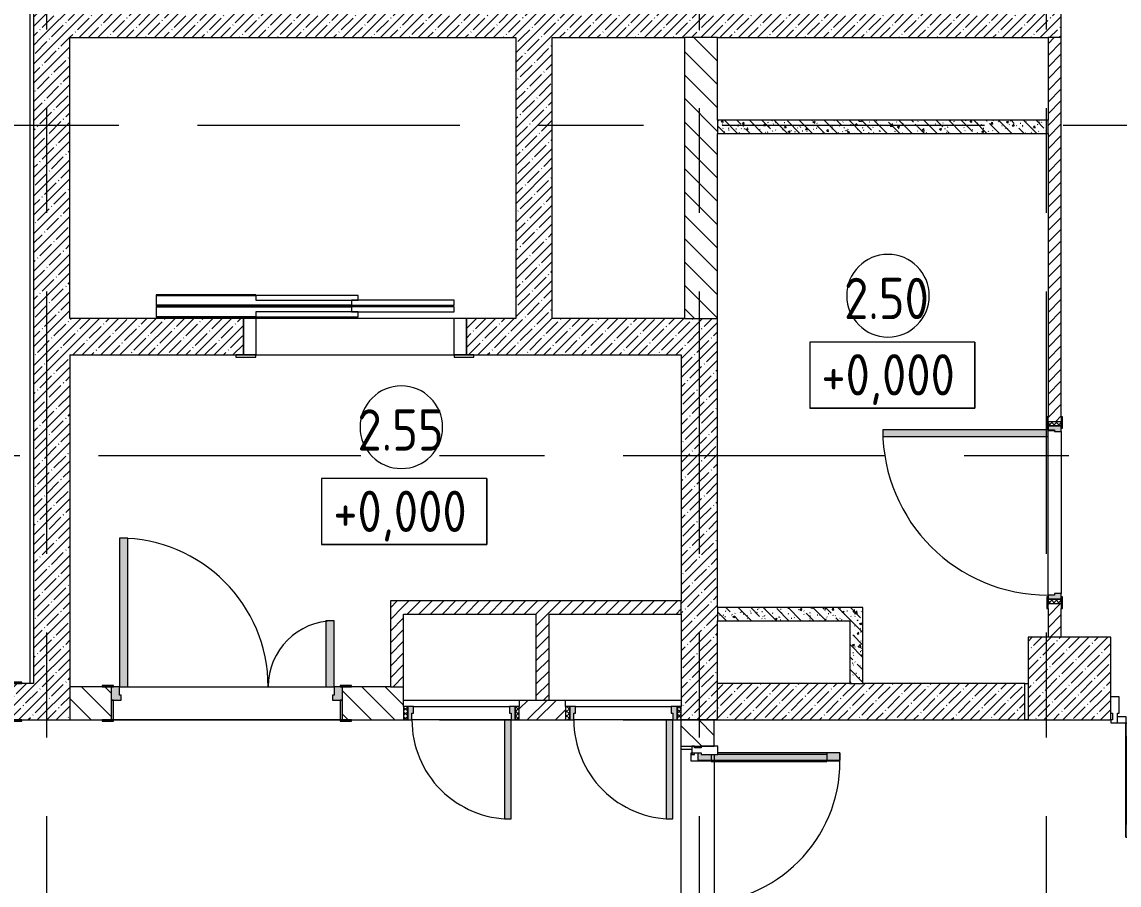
# Model space of a CAD drawing. Header units: millimetres. Extents: x 81037 to 284518, y -8553 to 29000.
# Drawn here: x 94510 to 101150, y 12400 to 17625 of the extents above; entities that cross this region are included whole.
import ezdxf

# ---------------------------------------------------------------- set-up
doc = ezdxf.new("R2010")
doc.units = ezdxf.units.MM
doc.linetypes.add('Осевая', pattern=[3175, 635, -476.25, 1587.5, -476.25])
for name, color, linetype, lineweight in [('A-AREA-IDEN', 7, 'Continuous', 9), ('A-GLAZ-CWMG', 7, 'Continuous', 9), ('A-WALL-1', 7, 'Continuous', 13), ('G-ANNO-DIMS', 7, 'Continuous', 9), ('I-WALL', 7, 'Continuous', 9), ('S-COLS', 7, 'Continuous', 9), ('Оси-2', 7, 'Осевая', 9)]:
    doc.layers.add(name, color=color, linetype=linetype, lineweight=lineweight)
for name, color, linetype, lineweight, true_color in [('A-DETL-GENF-1', 7, 'Continuous', 9, 0xe2e2e2), ('A-DETL-GENF-2', 7, 'Continuous', 9, 0xaaaaaa), ('A-DOOR-1', 7, 'Continuous', 9, 0xaaaaaa), ('A-DOOR-2', 7, 'Continuous', 9, 0xe2e2e2), ('A-DOOR-FRAM-1', 7, 'Continuous', 9, 0xe2e2e2), ('A-DOOR-FRAM-2', 7, 'Continuous', 9, 0xaaaaaa), ('A-FLOR-1', 7, 'Continuous', 9, 0xaaaaaa), ('I-WALL-1', 7, 'Continuous', 9, 0x787878)]:
    doc.layers.add(name, color=color, linetype=linetype, lineweight=lineweight, true_color=true_color)
doc.styles.add('GOST Common', font='GOST_Common.ttf', dxfattribs={"width": 0.9, "height": 250})
pattern_1 = [(45, (0, 0), (-57.024626, 57.024626), []), (45, (57.025, 0), (-57.024626, 57.024626), [100.806, -20.161, 3.353, -16.808])]
pattern_2 = [(135, (0, 0), (-70.71068, -70.71068), [])]
pattern_3 = [(45, (0, 0), (-35.35534, 35.35534), [])]
pattern_4 = [(135, (0, 0), (-75.43415, -75.43415), [106.68, -17.78, 3.556, -17.78]), (135, (0, 75.39), (-75.43415, -75.43415), []), (50, (0, 0), (127.52922, -11.15758), [13.335, -146.685]), (355, (0, 0), (-24.66966, 133.74002), [10.668, -117.348]), (100.451, (10.63, -0.93), (102.85973, 122.58178), [11.333, -124.663]), (46.184, (0, 35.56), (189.75516, -29.43036), [20.002, -220.027]), (96.636, (15.81, 33.1), (166.1822, 173.1996), [17, -186.995]), (351.184, (0, 35.56), (166.18393, 173.19757), [16.002, -176.022]), (21, (17.78, 26.67), (106.13027, -71.58603), [13.335, -146.685]), (326, (17.78, 26.67), (43.26188, 128.93175), [10.668, -117.348]), (71.451, (26.62, 20.7), (149.39198, 57.34505), [11.333, -124.663]), (37.5, (0, 0), (2.162228, 59.188357), [3.353, -112.573, 3.353, -115.773, -117.792]), (37.5, (0, 0), (2.162228, 59.188357), [-235.052, 3.353, -114.44]), (7.5, (0, 0), (46.773857, 70.126152), [3.353, -64.567, 3.353, -109.906, -44.894]), (7.5, (0, 0), (46.773857, 70.126152), [-181.178, 3.353, -41.542]), (327.5, (-39.65, 0), (94.913671, -4.010093), [3.353, -41.097, 3.353, -135.331, -184.023]), (327.5, (-39.65, 0), (94.913671, -4.010093), [-183.134, 3.353, -180.67]), (317.5, (-57.43, 0), (103.69057, 17.79882), [3.353, -54.432, 3.353, -88.748, -130.683]), (317.5, (-57.43, 0), (103.69057, 17.79882), [-149.885, 3.353, -127.33])]

# ---------------------------------------------------------------- blocks, each defined once
blk = doc.blocks.new('110_Дверь_СКБ_1Ст_Внутренняя1 - Д-3б_п_ 1100x2100h_много всего 2-32816779-План монтажа стен и перегородок 2 этажа в осях 23_33')
at = {"layer": 'A-DOOR-1'}
h = blk.add_hatch(dxfattribs=at)
h.set_pattern_fill('FP_8', color=256, style=0, pattern_type=2)
h.set_pattern_definition([(135, (1751.41, 104.685), (-14.14214, -14.14214), []), (225, (1751.41, 104.685), (14.14214, -14.14214), [])])
h.paths.add_polyline_path([(537.5, -40), (562.5, -40), (562.5, 40), (537.5, 40)])
at = {"layer": 'A-DOOR-2'}
h = blk.add_hatch(color=256, dxfattribs=at)
h.paths.add_polyline_path([(-512.5, 40), (-512.5, -40), (-477.5, -40), (-477.5, 0), (-487.5, 0), (-487.5, 40)])
h.paths.add_polyline_path([(502.5, 0), (502.5, -40), (537.5, -40), (537.5, 40), (512.5, 40), (512.5, 0)])
at = {"layer": 'A-DOOR-FRAM-1'}
for points in [[(472.5, 40), (512.5, 40), (512.5, 1040), (472.5, 1040), (472.5, 579)], [(-567.5, 40), (-497.5, 40), (-497.5, 48), (-567.5, 48)], [(522.5, 40), (592.5, 40), (592.5, 48), (522.5, 48)], [(-567.5, -48), (-497.5, -48), (-497.5, -40), (-567.5, -40)], [(522.5, -48), (592.5, -48), (592.5, -40), (522.5, -40)]]:
    blk.add_hatch(color=256, dxfattribs=at).paths.add_polyline_path(points)
at = {"layer": 'A-DOOR-FRAM-2'}
h = blk.add_hatch(dxfattribs=at)
h.set_pattern_fill('FP_9', color=256, style=0, pattern_type=2)
h.set_pattern_definition([(45, (-371.384, 104.685), (-14.1421, 14.1421), []), (135, (-371.384, 104.685), (-14.1421, -14.1421), [])])
h.paths.add_polyline_path([(-537.5, -40), (-512.5, -40), (-512.5, 40), (-537.5, 40)])
at = {"layer": 'A-DOOR-1'}
for p, q in [((512.5, 1040), (472.5, 1040)), ((472.5, 1040), (472.5, 40)), ((512.5, 40), (512.5, 1040)), ((472.5, 40), (512.5, 40))]:
    blk.add_line(p, q, dxfattribs=at)
blk.add_arc((512.5, 40), 1000, 90, 180, dxfattribs=at)
at = {"layer": 'A-DOOR-FRAM-2'}
for p, q in [((-497.5, 48), (-567.5, 48)), ((-567.5, 48), (-567.5, 40)), ((-567.5, 40), (-497.5, 40)), ((-512.5, 40), (-537.5, 40)), ((-537.5, 40), (-537.5, -40)), ((-487.5, 40), (-512.5, 40)), ((-512.5, 40), (-512.5, -40)), ((-512.5, -40), (-512.5, 40)), ((-497.5, 40), (-512.5, 40)), ((-512.5, 40), (-512.5, 39)), ((-512.5, 39), (-497.5, 39)), ((-497.5, 40), (-497.5, 48)), ((-497.5, 39), (-497.5, 40)), ((-487.5, 0), (-487.5, 40)), ((-477.5, 0), (-487.5, 0)), ((-477.5, -40), (-477.5, 0)), ((512.5, 0), (502.5, 0)), ((502.5, 0), (502.5, -40)), ((512.5, 40), (512.5, 0)), ((537.5, 40), (512.5, 40)), ((592.5, 48), (522.5, 48)), ((522.5, 48), (522.5, 40)), ((537.5, 40), (522.5, 40)), ((522.5, 40), (522.5, 39)), ((522.5, 40), (592.5, 40)), ((522.5, 39), (537.5, 39)), ((537.5, -40), (537.5, 40)), ((562.5, 40), (537.5, 40)), ((537.5, 40), (537.5, -40)), ((537.5, 39), (537.5, 40)), ((562.5, -40), (562.5, 40)), ((592.5, 40), (592.5, 48)), ((-497.5, -40), (-567.5, -40)), ((-567.5, -40), (-567.5, -48)), ((-567.5, -48), (-497.5, -48)), ((-537.5, -40), (-512.5, -40)), ((-497.5, -39), (-512.5, -39)), ((-512.5, -39), (-512.5, -40)), ((-512.5, -40), (-477.5, -40)), ((-512.5, -40), (-497.5, -40)), ((-497.5, -40), (-497.5, -39)), ((-497.5, -48), (-497.5, -40)), ((502.5, -40), (537.5, -40)), ((537.5, -39), (522.5, -39)), ((522.5, -39), (522.5, -40)), ((522.5, -40), (537.5, -40)), ((592.5, -40), (522.5, -40)), ((522.5, -40), (522.5, -48)), ((522.5, -48), (592.5, -48)), ((537.5, -40), (537.5, -39)), ((537.5, -40), (562.5, -40)), ((592.5, -48), (592.5, -40))]:
    blk.add_line(p, q, dxfattribs=at)
blk = doc.blocks.new('110_Дверь_СКБ_2Ст - Д-1_л_Лестничная клетка EIS60 2-32142534-План монтажа стен и перегородок 2 этажа в осях 23_33')
at = {"layer": 'A-DOOR-2'}
for points in [[(662.5, 1010), (612.5, 1010), (612.5, 110), (662.5, 110), (662.5, 1005.8)], [(-587.5, 510), (-637.5, 510), (-637.5, 110), (-587.5, 110)], [(712.5, 30), (697.5, 30), (697.5, -110), (712.5, -110)]]:
    blk.add_hatch(color=256, dxfattribs=at).paths.add_polyline_path(points)
h = blk.add_hatch(color=256, dxfattribs=at)
h.paths.add_polyline_path([(712.5, 110), (662.5, 110), (662.5, 60), (652.5, 60), (652.5, 30), (712.5, 30)])
h.paths.add_polyline_path([(-627.5, 30), (-627.5, 60), (-637.5, 60), (-637.5, 110), (-687.5, 110), (-687.5, 30)])
at = {"layer": 'A-DOOR-FRAM-1'}
for points in [[(-672.5, 110), (-672.5, 118), (-742.5, 118), (-742.5, 110)], [(767.5, 110), (767.5, 118), (697.5, 118), (697.5, 110)], [(-672.5, 30), (-687.5, 30), (-687.5, -110), (-672.5, -110)], [(-672.5, -110), (-742.5, -110), (-742.5, -118), (-672.5, -118)], [(767.5, -118), (767.5, -110), (697.5, -110), (697.5, -118)]]:
    blk.add_hatch(color=256, dxfattribs=at).paths.add_polyline_path(points)
at = {"layer": 'A-DOOR-1'}
for p, q in [((662.5, 1010), (612.5, 1010)), ((612.5, 1010), (612.5, 110)), ((662.5, 110), (662.5, 1010)), ((-637.5, 510), (-637.5, 110)), ((-587.5, 510), (-637.5, 510)), ((-587.5, 110), (-587.5, 510)), ((-637.5, 110), (-587.5, 110)), ((612.5, 110), (662.5, 110))]:
    blk.add_line(p, q, dxfattribs=at)
for centre, radius, start, end in [((662.5, 110), 900, 90, 180), ((-637.5, 110), 400, 360, 90)]:
    blk.add_arc(centre, radius, start, end, dxfattribs=at)
at = {"layer": 'A-DOOR-FRAM-2'}
for p, q in [((-672.5, 118), (-742.5, 118)), ((-742.5, 118), (-742.5, 110)), ((-742.5, 110), (-672.5, 110)), ((-637.5, 110), (-687.5, 110)), ((-687.5, 110), (-687.5, 30)), ((-672.5, 110), (-672.5, 118)), ((-637.5, 60), (-637.5, 110)), ((662.5, 110), (662.5, 60)), ((712.5, 110), (662.5, 110)), ((767.5, 118), (697.5, 118)), ((697.5, 118), (697.5, 110)), ((697.5, 110), (767.5, 110)), ((712.5, 30), (712.5, 110)), ((767.5, 110), (767.5, 118)), ((-687.5, 30), (-627.5, 30)), ((-672.5, 30), (-687.5, 30)), ((-687.5, 30), (-687.5, -110)), ((-672.5, -110), (-672.5, 30)), ((-627.5, 60), (-637.5, 60)), ((-627.5, 30), (-627.5, 60)), ((662.5, 60), (652.5, 60)), ((652.5, 60), (652.5, 30)), ((652.5, 30), (712.5, 30)), ((712.5, 30), (697.5, 30)), ((697.5, 30), (697.5, -110)), ((712.5, -110), (712.5, 30)), ((-672.5, -110), (-742.5, -110)), ((-742.5, -110), (-742.5, -118)), ((-742.5, -118), (-672.5, -118)), ((-687.5, -110), (-672.5, -110)), ((-672.5, -118), (-672.5, -110)), ((697.5, -110), (712.5, -110)), ((767.5, -110), (697.5, -110)), ((697.5, -110), (697.5, -118)), ((697.5, -118), (767.5, -118)), ((767.5, -118), (767.5, -110))]:
    blk.add_line(p, q, dxfattribs=at)
blk = doc.blocks.new('110_Дверь_СКБ_2Ст - Д-3а 1450x2100h_Лестничная клетка из коридора-32352288-План монтажа стен и перегородок 2 этажа в осях 23_33')
at = {"layer": 'A-DOOR-2'}
for points in [[(-587.5, 100), (-587.5, 1000), (-637.5, 1000), (-637.5, 100)], [(662.5, 100), (662.5, 500), (612.5, 500), (612.5, 100)], [(712.5, -100), (712.5, 20), (697.5, 20), (697.5, -100)]]:
    blk.add_hatch(color=256, dxfattribs=at).paths.add_polyline_path(points)
h = blk.add_hatch(color=256, dxfattribs=at)
h.paths.add_polyline_path([(712.5, 20), (712.5, 100), (662.5, 100), (662.5, 50), (652.5, 50), (652.5, 20)])
h.paths.add_polyline_path([(-627.5, 20), (-627.5, 50), (-637.5, 50), (-637.5, 100), (-687.5, 100), (-687.5, 20)])
at = {"layer": 'A-DOOR-FRAM-1'}
for points in [[(-672.5, 100), (-672.5, 108), (-742.5, 108), (-742.5, 100)], [(767.5, 100), (767.5, 108), (697.5, 108), (697.5, 100)], [(-672.5, -100), (-672.5, 20), (-687.5, 20), (-687.5, -100)], [(-672.5, -108), (-672.5, -100), (-742.5, -100), (-742.5, -108)], [(767.5, -108), (767.5, -100), (697.5, -100), (697.5, -108)]]:
    blk.add_hatch(color=256, dxfattribs=at).paths.add_polyline_path(points)
at = {"layer": 'A-DOOR-1'}
for p, q in [((-637.5, 1000), (-637.5, 100)), ((-587.5, 1000), (-637.5, 1000)), ((-587.5, 100), (-587.5, 1000)), ((662.5, 500), (612.5, 500)), ((612.5, 500), (612.5, 100)), ((662.5, 100), (662.5, 500)), ((-637.5, 100), (-587.5, 100)), ((612.5, 100), (662.5, 100))]:
    blk.add_line(p, q, dxfattribs=at)
for centre, radius, start, end in [((-637.5, 100), 900, 0, 90), ((662.5, 100), 400, 90, 180)]:
    blk.add_arc(centre, radius, start, end, dxfattribs=at)
at = {"layer": 'A-DOOR-FRAM-2'}
for p, q in [((-672.5, 108), (-742.5, 108)), ((-742.5, 108), (-742.5, 100)), ((-742.5, 100), (-672.5, 100)), ((-637.5, 100), (-687.5, 100)), ((-687.5, 100), (-687.5, 20)), ((-672.5, 100), (-672.5, 108)), ((-637.5, 50), (-637.5, 100)), ((662.5, 100), (662.5, 50)), ((712.5, 100), (662.5, 100)), ((767.5, 108), (697.5, 108)), ((697.5, 108), (697.5, 100)), ((697.5, 100), (767.5, 100)), ((712.5, 20), (712.5, 100)), ((767.5, 100), (767.5, 108)), ((-687.5, 20), (-627.5, 20)), ((-672.5, 20), (-687.5, 20)), ((-687.5, 20), (-687.5, -100)), ((-672.5, -100), (-672.5, 20)), ((-627.5, 50), (-637.5, 50)), ((-627.5, 20), (-627.5, 50)), ((662.5, 50), (652.5, 50)), ((652.5, 50), (652.5, 20)), ((652.5, 20), (712.5, 20)), ((712.5, 20), (697.5, 20)), ((697.5, 20), (697.5, -100)), ((712.5, -100), (712.5, 20)), ((-672.5, -100), (-742.5, -100)), ((-742.5, -100), (-742.5, -108)), ((-742.5, -108), (-672.5, -108)), ((-687.5, -100), (-672.5, -100)), ((-672.5, -108), (-672.5, -100)), ((697.5, -100), (712.5, -100)), ((767.5, -100), (697.5, -100)), ((697.5, -100), (697.5, -108)), ((697.5, -108), (767.5, -108)), ((767.5, -108), (767.5, -100))]:
    blk.add_line(p, q, dxfattribs=at)
blk = doc.blocks.new('110_Дверь_СКБ_1Ст - д-18 700x2100h_Технический шкаф ЭОМ и СС-23698042-План монтажа стен и перегородок 2 этажа в осях 23_33')
at = {"layer": 'A-DOOR-1'}
h = blk.add_hatch(dxfattribs=at)
h.set_pattern_fill('FP_28', color=256, style=0, pattern_type=2)
h.set_pattern_definition([(135, (1951.41, 124.685), (-14.14214, -14.14214), []), (225, (1951.41, 124.685), (14.14214, -14.14214), [])])
h.paths.add_polyline_path([(362.5, 60), (337.5, 60), (337.5, -20), (362.5, -20), (362.5, 22.9)])
at = {"layer": 'A-DOOR-2'}
h = blk.add_hatch(color=256, dxfattribs=at)
h.paths.add_polyline_path([(337.5, 60), (312.5, 60), (312.5, 20), (302.5, 20), (302.5, -20), (337.5, -20), (337.5, 22.9)])
h.paths.add_polyline_path([(-312.5, 60), (-312.5, -20), (-277.5, -20), (-277.5, 20), (-287.5, 20), (-287.5, 60)])
at = {"layer": 'A-DOOR-FRAM-1'}
blk.add_hatch(color=256, dxfattribs=at).paths.add_polyline_path([(-247.5, 660), (-287.5, 660), (-287.5, 60), (-247.5, 60), (-247.5, 544.5)])
at = {"layer": 'A-DOOR-FRAM-2'}
h = blk.add_hatch(dxfattribs=at)
h.set_pattern_fill('FP_29', color=256, style=0, pattern_type=2)
h.set_pattern_definition([(45, (-171.384, 124.685), (-14.1421, 14.1421), []), (135, (-171.384, 124.685), (-14.1421, -14.1421), [])])
h.paths.add_polyline_path([(-312.5, 60), (-337.5, 60), (-337.5, -20), (-312.5, -20), (-312.5, 22.9)])
at = {"layer": 'A-DOOR-1'}
for p, q in [((-287.5, 660), (-287.5, 60)), ((-247.5, 660), (-287.5, 660)), ((-247.5, 60), (-247.5, 660)), ((-287.5, 60), (-247.5, 60))]:
    blk.add_line(p, q, dxfattribs=at)
blk.add_arc((-287.5, 60), 600, 360, 90, dxfattribs=at)
at = {"layer": 'A-DOOR-FRAM-2'}
for p, q in [((-312.5, 60), (-337.5, 60)), ((-337.5, 60), (-337.5, -20)), ((-287.5, 60), (-312.5, 60)), ((-312.5, 60), (-312.5, -20)), ((-312.5, -20), (-312.5, 60)), ((-287.5, 20), (-287.5, 60)), ((-277.5, 20), (-287.5, 20)), ((-277.5, -20), (-277.5, 20)), ((-247.5, 60), (312.5, 60)), ((312.5, 20), (302.5, 20)), ((302.5, 20), (302.5, -20)), ((312.5, 60), (312.5, 20)), ((337.5, 60), (312.5, 60)), ((337.5, -20), (337.5, 60)), ((362.5, 60), (337.5, 60)), ((337.5, 60), (337.5, -20)), ((362.5, -20), (362.5, 60)), ((-337.5, -20), (-312.5, -20)), ((-312.5, -20), (-277.5, -20)), ((302.5, -20), (-277.5, -20)), ((302.5, -20), (337.5, -20)), ((337.5, -20), (362.5, -20))]:
    blk.add_line(p, q, dxfattribs=at)
blk = doc.blocks.new('BSC_Колонна _Прямоугольная - 500х500-17857564-План монтажа стен и перегородок 2 этажа в осях 23_33')
at = {"layer": 'S-COLS'}
h = blk.add_hatch(dxfattribs=at)
h.set_pattern_fill('FP_35', color=256, style=0, pattern_type=2)
h.set_pattern_definition([(45, (-100850, -13650), (-57.024626, 57.024626), []), (45, (-100792.975, -13650), (-57.024626, 57.024626), [100.806, -20.161, 3.353, -16.808])])
h.paths.add_polyline_path([(-250, -250), (250, -250), (250, 250), (-250, 250), (-250, -212.9)])
for p, q in [((250, 250), (-250, 250)), ((-250, 250), (-250, -250)), ((250, -250), (250, 250)), ((-250, -250), (250, -250))]:
    blk.add_line(p, q, dxfattribs=at)
blk = doc.blocks.new('DOR_Дверь лифта - 1350х2050h-19118285-План монтажа стен и перегородок 2 этажа в осях 23_33')
at = {"layer": 'A-DOOR-1'}
for p, q in [((-600, 125), (-720, 125)), ((-720, 125), (-720, 110)), ((-720, 110), (-600, 110)), ((-675, 110), (-675, -110)), ((-600, 110), (-675, 110)), ((-600, 110), (-600, 125)), ((600, 110), (-600, 110)), ((-600, 110), (-600, -110)), ((720, 125), (600, 125)), ((600, 125), (600, 110)), ((600, -110), (600, 110)), ((675, 110), (600, 110)), ((600, 110), (720, 110)), ((675, -110), (675, 110)), ((720, 110), (720, 125)), ((-675, -110), (-600, -110)), ((-600, -110), (600, -110)), ((-20, -120), (-20, -150)), ((600, -120), (-20, -120)), ((600, -110), (675, -110)), ((600, -150), (600, -120)), ((-600, -150), (-600, -180)), ((20, -150), (-600, -150)), ((-600, -180), (20, -180)), ((-600, -190), (-600, -220)), ((20, -190), (-600, -190)), ((-20, -150), (600, -150)), ((20, -180), (20, -150)), ((20, -220), (20, -190)), ((-600, -220), (20, -220)), ((-20, -220), (-20, -250)), ((600, -220), (-20, -220)), ((-20, -250), (600, -250)), ((600, -250), (600, -220))]:
    blk.add_line(p, q, dxfattribs=at)
at = {"layer": 'A-DOOR-FRAM-2'}
for p, q in [((600, -117), (600, -120)), ((1203, -117), (600, -117)), ((600, -120), (1200, -120)), ((1200, -120), (1200, -180)), ((1203, -183), (1203, -117)), ((1200, -180), (20, -180)), ((20, -180), (20, -183)), ((20, -183), (1203, -183)), ((1203, -187), (20, -187)), ((20, -187), (20, -190)), ((20, -190), (1200, -190)), ((1200, -190), (1200, -250)), ((1203, -253), (1203, -187)), ((600, -250), (600, -253)), ((1200, -250), (600, -250)), ((600, -253), (1203, -253))]:
    blk.add_line(p, q, dxfattribs=at)
blk = doc.blocks.new('Дверь_Витражная_остекление_ - ВВ-7 остекление-32349468-План монтажа стен и перегородок 2 этажа в осях 23_33')
at = {"layer": 'A-DETL-GENF-1'}
for points in [[(-860, -20), (-860, -880), (-815, -880), (-815, -20)], [(865, -880), (910, -880), (910, -140), (900, -140), (900, -40), (910, -40), (910, -20), (865, -20), (865, -297.3)]]:
    blk.add_hatch(color=256, dxfattribs=at).paths.add_polyline_path(points)
at = {"layer": 'A-DETL-GENF-2'}
for p, q in [((-815, -20), (-860, -20)), ((-860, -880), (-860, -20)), ((-815, -20), (-860, -20)), ((-860, -20), (-860, -880)), ((-815, -880), (-815, -20)), ((-815, -880), (-815, -20)), ((865, -880), (865, -20)), ((865, -20), (865, -880)), ((-860, -100), (-815, -100)), ((-850, -800), (-850, -100)), ((-806, -800), (-806, -100)), ((856, -800), (856, -100)), ((900, -100), (865, -100)), ((900, -800), (900, -140)), ((910, -880), (910, -140)), ((910, -880), (910, -140)), ((-860, -800), (-815, -800)), ((910, -800), (865, -800)), ((-860, -880), (-815, -880)), ((-860, -880), (-815, -880)), ((910, -880), (865, -880)), ((865, -880), (910, -880))]:
    blk.add_line(p, q, dxfattribs=at)
at = {"layer": 'A-DOOR-1'}
for p, q in [((-910, 20), (-860, 20)), ((-910, -20), (-910, 20)), ((-860, 20), (-860, -20)), ((860, 20), (910, 20)), ((860, -20), (860, 20)), ((910, 20), (910, -20)), ((-860, -20), (-910, -20)), ((-860, -880), (-860, -20)), ((860, -880), (860, -20)), ((910, -20), (860, -20))]:
    blk.add_line(p, q, dxfattribs=at)
for centre, start, end in [((-860, -20), 270, 0), ((860, -20), 180, 270)]:
    blk.add_arc(centre, 860, start, end, dxfattribs=at)
blk = doc.blocks.new('Прямоугольный импост - Импост структурный с накладкой - 160мм Темный-32348142-План монтажа стен и перегородок 2 этажа в осях 23_33')
at = {"layer": 'A-GLAZ-CWMG'}
for p, q in [((0, 17), (-50, 17)), ((-50, 17), (-50, 0)), ((-50, 0), (-40, 0)), ((-40, 0), (-40, -40)), ((-10, -40), (-10, 0)), ((-10, 0), (0, 0)), ((0, 0), (0, 17)), ((-40, -40), (-50, -40)), ((-50, -40), (-50, -140)), ((0, -40), (-10, -40)), ((0, -140), (0, -40)), ((-50, -140), (0, -140))]:
    blk.add_line(p, q, dxfattribs=at)
blk = doc.blocks.new('Дверь_Витражная_остекление_ - ВВ-22-32429667-План монтажа стен и перегородок 2 этажа в осях 23_33')
at = {"layer": 'A-DETL-GENF-1'}
for points in [[(-642.5, -710), (-642.5, -20), (-687.5, -20), (-687.5, -710)], [(737.5, -705), (737.5, -20), (692.5, -20), (692.5, -705)]]:
    blk.add_hatch(color=256, dxfattribs=at).paths.add_polyline_path(points)
at = {"layer": 'A-DETL-GENF-2'}
for p, q in [((-642.5, -20), (-687.5, -20)), ((-687.5, -710), (-687.5, -20)), ((-642.5, -20), (-687.5, -20)), ((-687.5, -20), (-687.5, -710)), ((-642.5, -710), (-642.5, -20)), ((-642.5, -710), (-642.5, -20)), ((692.5, -705), (692.5, -20)), ((692.5, -20), (692.5, -705)), ((737.5, -705), (737.5, -20)), ((737.5, -705), (737.5, -20)), ((-687.5, -100), (-642.5, -100)), ((-677.5, -630), (-677.5, -100)), ((-633.5, -630), (-633.5, -100)), ((683.5, -625), (683.5, -100)), ((737.5, -100), (692.5, -100)), ((727.5, -625), (727.5, -100)), ((-687.5, -630), (-642.5, -630)), ((737.5, -625), (692.5, -625)), ((-687.5, -710), (-642.5, -710)), ((-687.5, -710), (-642.5, -710)), ((737.5, -705), (692.5, -705)), ((692.5, -705), (737.5, -705))]:
    blk.add_line(p, q, dxfattribs=at)
at = {"layer": 'A-DOOR-1'}
for p, q in [((-737.5, 20), (-687.5, 20)), ((-737.5, -20), (-737.5, 20)), ((-687.5, 20), (-687.5, -20)), ((687.5, 20), (737.5, 20)), ((687.5, -20), (687.5, 20)), ((737.5, 20), (737.5, -20)), ((-687.5, -20), (-737.5, -20)), ((-687.5, -710), (-687.5, -20)), ((687.5, -705), (687.5, -20)), ((737.5, -20), (687.5, -20))]:
    blk.add_line(p, q, dxfattribs=at)
for centre, radius, start, end in [((-687.5, -20), 690, 270, 0), ((687.5, -20), 685, 180, 270)]:
    blk.add_arc(centre, radius, start, end, dxfattribs=at)
blk = doc.blocks.new('Прямоугольный импост - Импост структурный с накладкой - 160мм Темный-30755595-План монтажа стен и перегородок 2 этажа в осях 23_33')
at = {"layer": 'A-GLAZ-CWMG'}
for p, q in [((0, 17), (-40, 17)), ((-10, -40), (-10, 0)), ((-10, 0), (0, 0)), ((0, 0), (0, 17)), ((-40, -40), (-50, -40)), ((-50, -40), (-50, -140)), ((-40, -20), (-40, -40)), ((0, -40), (-10, -40)), ((-50, -140), (0, -140))]:
    blk.add_line(p, q, dxfattribs=at)
blk = doc.blocks.new('Марка_Помещения - Номер-25198446-План монтажа стен и перегородок 2 этажа в осях 23_33')
at = {"layer": 'A-AREA-IDEN'}
for start, end in [(360, 180), (180, 360)]:
    blk.add_arc((0, 0), 2.5, start, end, dxfattribs=at)
blk = doc.blocks.new('Высотные отметки - 10х4_h_-17668695-План монтажа стен и перегородок 2 этажа в осях 23_33')
at = {"layer": 'G-ANNO-DIMS'}
for p, q in [((-5, 4), (-5, 0)), ((5, 4), (-5, 4)), ((5, 4), (-5, 4)), ((-5, 4), (-5, 0)), ((5, 4), (5, 0)), ((5, 0), (5, 4)), ((5, 0), (-5, 0)), ((-5, 0), (5, 0))]:
    blk.add_line(p, q, dxfattribs=at)

msp = doc.modelspace()

# ---------------------------------------------------------------- hatches: boundary and pattern name
at = {"layer": 'I-WALL'}
h = msp.add_hatch(dxfattribs=at)
h.set_pattern_fill('FP_2', color=256, style=0, pattern_type=2)
h.set_pattern_definition(pattern_1)
h.paths.add_polyline_path([(100800, 17530), (100800, 17750), (94580, 17750), (94580, 17530), (100720, 17530)])
h = msp.add_hatch(dxfattribs=at)
h.set_pattern_fill('FP_2', color=256, style=0, pattern_type=2)
h.set_pattern_definition(pattern_1)
h.paths.add_polyline_path([(94800, 13620), (94800, 17530), (94580, 17530), (94580, 13620)])
h = msp.add_hatch(dxfattribs=at)
h.set_pattern_fill('FP_2', color=256, style=0, pattern_type=2)
h.set_pattern_definition(pattern_1)
h.paths.add_polyline_path([(97720, 15830), (97720, 17530), (97500, 17530), (97500, 15830), (97575.7, 15830)])
h = msp.add_hatch(dxfattribs=at)
h.set_pattern_fill('FP_4', color=256, style=0, pattern_type=2)
h.set_pattern_definition(pattern_2)
h.paths.add_polyline_path([(98720, 15830), (98720, 17530), (98520, 17530), (98520, 15830)])
h = msp.add_hatch(dxfattribs=at)
h.set_pattern_fill('FP_5', color=256, style=0, pattern_type=2)
h.set_pattern_definition(pattern_3)
h.paths.add_polyline_path([(100747.1, 13900), (100800, 13900), (100800, 14105), (100720, 14105), (100720, 13900)])
h.paths.add_polyline_path([(100800, 15205), (100800, 17530), (100720, 17530), (100720, 15205)])
h = msp.add_hatch(dxfattribs=at)
h.set_pattern_fill('FP_2', color=256, style=0, pattern_type=2)
h.set_pattern_definition(pattern_1)
h.paths.add_polyline_path([(98500, 15610), (98720, 15610), (98720, 15830), (97200, 15830), (97200, 15610), (97575.7, 15610)])
h.paths.add_polyline_path([(94800, 15610), (95850, 15610), (95850, 15830), (94800, 15830)])
h = msp.add_hatch(dxfattribs=at)
h.set_pattern_fill('FP_2', color=256, style=0, pattern_type=2)
h.set_pattern_definition(pattern_1)
h.paths.add_polyline_path([(98552.7, 13400), (98720, 13400), (98720, 15610), (98500, 15610), (98500, 13400)])
h = msp.add_hatch(dxfattribs=at)
h.set_pattern_fill('FP_5', color=256, style=0, pattern_type=2)
h.set_pattern_definition(pattern_3)
h.paths.add_polyline_path([(96740, 13600), (96820, 13600), (96820, 14120), (96740, 14120), (96740, 13958.8)])
h = msp.add_hatch(dxfattribs=at)
h.set_pattern_fill('FP_5', color=256, style=0, pattern_type=2)
h.set_pattern_definition(pattern_3)
h.paths.add_polyline_path([(98500, 14040), (98500, 14120), (96820, 14120), (96820, 14040), (98227, 14040)])
h = msp.add_hatch(dxfattribs=at)
h.set_pattern_fill('FP_5', color=256, style=0, pattern_type=2)
h.set_pattern_definition(pattern_3)
h.paths.add_polyline_path([(97700, 13520), (97700, 14040), (97620, 14040), (97620, 13520)])
h = msp.add_hatch(dxfattribs=at)
h.set_pattern_fill('FP_2', color=256, style=0, pattern_type=2)
h.set_pattern_definition(pattern_1)
h.paths.add_polyline_path([(94688.3, 13400), (94800, 13400), (94800, 13620), (94455, 13620), (94455, 13400), (94510, 13400)])
h.paths.add_polyline_path([(93055, 13400), (93055, 13620), (93030, 13620), (93030, 13400)])
h = msp.add_hatch(dxfattribs=at)
h.set_pattern_fill('FP_2', color=256, style=0, pattern_type=2)
h.set_pattern_definition(pattern_1)
h.paths.add_polyline_path([(100181, 13400), (100580, 13400), (100580, 13620), (98720, 13620), (98720, 13400), (98878.3, 13400)])
h = msp.add_hatch(dxfattribs=at)
h.set_pattern_fill('FP_4', color=256, style=0, pattern_type=2)
h.set_pattern_definition(pattern_2)
h.paths.add_polyline_path([(96450, 13400), (96820, 13400), (96820, 13600), (96450, 13600), (96450, 13437.1)])
h.paths.add_polyline_path([(94800, 13400), (95050, 13400), (95050, 13600), (94800, 13600)])
h = msp.add_hatch(dxfattribs=at)
h.set_pattern_fill('FP_37', color=256, style=0, pattern_type=2)
h.set_pattern_definition([(45, (0, 0), (-85.53659, 85.53659), []), (45, (57.02, 0), (-85.53659, 85.53659), [])])
h.paths.add_polyline_path([(97800, 13400), (97800, 13520), (97520, 13520), (97520, 13400), (97575.7, 13400)])
h = msp.add_hatch(dxfattribs=at)
h.set_pattern_fill('FP_4', color=256, style=0, pattern_type=2)
h.set_pattern_definition(pattern_2)
h.paths.add_polyline_path([(98700, 11320), (98700, 11340), (98500, 11340), (98500, 11320)])
h.paths.add_polyline_path([(98700, 13240), (98700, 13400), (98500, 13400), (98500, 13240), (98552.7, 13240)])
at = {"layer": 'I-WALL-1'}
h = msp.add_hatch(dxfattribs=at)
h.set_pattern_fill('FP_19', color=256, style=0, pattern_type=2)
h.set_pattern_definition(pattern_4)
h.paths.add_polyline_path([(100720, 16950), (100720, 17030), (98720, 17030), (98720, 16950), (100181, 16950)])
h = msp.add_hatch(dxfattribs=at)
h.set_pattern_fill('FP_19', color=256, style=0, pattern_type=2)
h.set_pattern_definition(pattern_4)
h.paths.add_polyline_path([(99520, 14000), (99600, 14000), (99600, 14080), (98720, 14080), (98720, 14000), (98878.3, 14000)])
h = msp.add_hatch(dxfattribs=at)
h.set_pattern_fill('FP_19', color=256, style=0, pattern_type=2)
h.set_pattern_definition(pattern_4)
h.paths.add_polyline_path([(99600, 13620), (99600, 14000), (99520, 14000), (99520, 13620)])

# ---------------------------------------------------------------- linework, layer by layer
at = {"layer": 'A-FLOR-1'}
for p, q in [((94559, 13620), (94559, 17750)), ((100760, 15150), (100720, 15150)), ((100580, 13620), (100600, 13620)), ((100600, 13400), (100580, 13400)), ((98564, 13221.2), (98500, 13221.2))]:
    msp.add_line(p, q, dxfattribs=at)
at = {"layer": 'A-WALL-1'}
for p, q in [((98720, 17530), (98520, 17530)), ((100800, 17530), (100720, 17530)), ((98720, 17030), (98720, 16950)), ((100720, 16950), (100720, 17030)), ((98520, 15830), (98720, 15830)), ((98500, 14040), (98500, 14120)), ((98720, 14080), (98720, 14000)), ((99520, 13620), (99600, 13620)), ((96740, 13600), (96820, 13600)), ((97620, 13520), (97700, 13520))]:
    msp.add_line(p, q, dxfattribs=at)
at = {"layer": 'I-WALL'}
for p, q in [((100800, 15235), (100800, 20755)), ((94580, 17750), (94580, 13620)), ((94800, 15830), (94800, 17530)), ((94800, 17530), (97500, 17530)), ((97500, 17530), (97500, 15830)), ((97720, 17530), (98520, 17530)), ((97720, 15830), (97720, 17530)), ((98520, 17530), (98520, 15830)), ((98720, 17530), (100720, 17530)), ((98720, 17030), (98720, 17530)), ((100720, 17530), (100720, 17030)), ((100720, 17030), (98720, 17030)), ((98720, 16950), (100720, 16950)), ((98720, 14080), (98720, 16950)), ((100720, 16950), (100720, 15235)), ((95850, 15830), (94800, 15830)), ((95850, 15610), (95850, 15830)), ((97500, 15830), (97200, 15830)), ((97200, 15830), (97200, 15610)), ((98520, 15830), (97720, 15830)), ((94800, 15610), (95850, 15610)), ((94800, 15610), (94800, 13400)), ((97200, 15610), (98500, 15610)), ((98500, 15610), (98500, 14120)), ((100800, 15145), (100800, 14165)), ((100720, 14155), (100720, 15115)), ((96740, 14120), (96740, 13600)), ((98500, 14120), (96740, 14120)), ((99600, 14080), (98720, 14080)), ((99600, 13620), (99600, 14080)), ((96820, 13480), (96820, 14040)), ((96820, 14040), (97620, 14040)), ((97620, 14040), (97620, 13520)), ((97700, 14040), (98500, 14040)), ((97700, 13520), (97700, 14040)), ((98500, 14040), (98500, 13480)), ((100720, 14075), (100720, 13900)), ((100800, 13900), (100800, 14075)), ((98720, 14000), (99520, 14000)), ((98720, 13400), (98720, 14000)), ((99520, 14000), (99520, 13620)), ((94580, 13620), (94510, 13620)), ((99520, 13620), (98720, 13620)), ((100580, 13620), (99600, 13620)), ((100580, 13400), (100580, 13620)), ((94995, 13600), (94800, 13600)), ((95150, 13600), (96350, 13600)), ((96740, 13600), (96505, 13600)), ((96820, 13520), (97620, 13520)), ((97520, 13520), (97520, 13480)), ((97700, 13520), (98500, 13520)), ((97800, 13480), (97800, 13520)), ((94510, 13400), (94800, 13400)), ((94800, 13400), (94995, 13400)), ((96435, 13400), (95065, 13400)), ((96505, 13400), (96820, 13400)), ((97520, 13400), (97800, 13400)), ((98720, 13400), (98500, 13400)), ((98500, 11320), (98500, 13400)), ((98700, 13240), (98700, 13400)), ((98720, 13400), (100580, 13400)), ((98500, 13240), (98700, 13240)), ((98700, 13190), (98700, 11390))]:
    msp.add_line(p, q, dxfattribs=at)
at = {"layer": 'Оси-2'}
for p, q in [((100710, 593.7), (100710, 19528.3)), ((94660, 593.7), (94660, 19415.1)), ((98610, 593.7), (98610, 19415.1)), ((84936.7, 17000), (122760, 17000)), ((84336.7, 15000), (122160, 15000)), ((84336.7, 13400), (119719, 13400))]:
    msp.add_line(p, q, dxfattribs=at)

# ---------------------------------------------------------------- block references
at = {"layer": 'A-AREA-IDEN', "xscale": 99.99999999999993, "yscale": 99.99999999999993, "zscale": 99.99999999999993}
for p in [(99751.5, 15967.8), (96806.2, 15171.6)]:
    msp.add_blockref('Марка_Помещения - Номер-25198446-План монтажа стен и перегородок 2 этажа в осях 23_33', p, dxfattribs=at)
at = {"layer": 'A-DOOR-1'}
for name, p, rotation in [('DOR_Дверь лифта - 1350х2050h-19118285-План монтажа стен и перегородок 2 этажа в осях 23_33', (96525, 15720), 180), ('110_Дверь_СКБ_1Ст_Внутренняя1 - Д-3б_п_ 1100x2100h_много всего 2-32816779-План монтажа стен и перегородок 2 этажа в осях 23_33', (100760, 14642.5), 90), ('110_Дверь_СКБ_1Ст - д-18 700x2100h_Технический шкаф ЭОМ и СС-23698042-План монтажа стен и перегородок 2 этажа в осях 23_33', (97182.5, 13460), 180), ('110_Дверь_СКБ_1Ст - д-18 700x2100h_Технический шкаф ЭОМ и СС-23698042-План монтажа стен и перегородок 2 этажа в осях 23_33', (98162.5, 13460), 180), ('Дверь_Витражная_остекление_ - ВВ-7 остекление-32349468-План монтажа стен и перегородок 2 этажа в осях 23_33', (98581, 12290), 89.99999999999993)]:
    msp.add_blockref(name, p, dxfattribs=dict(at, rotation=rotation))
for name, p in [('110_Дверь_СКБ_2Ст - Д-1_л_Лестничная клетка EIS60 2-32142534-План монтажа стен и перегородок 2 этажа в осях 23_33', (93742.5, 13510)), ('110_Дверь_СКБ_2Ст - Д-3а 1450x2100h_Лестничная клетка из коридора-32352288-План монтажа стен и перегородок 2 этажа в осях 23_33', (95737.5, 13500)), ('Дверь_Витражная_остекление_ - ВВ-22-32429667-План монтажа стен и перегородок 2 этажа в осях 23_33', (101877.5, 13400))]:
    msp.add_blockref(name, p, dxfattribs=at)
at = {"layer": 'A-GLAZ-CWMG'}
for name, p, rotation in [('Прямоугольный импост - Импост структурный с накладкой - 160мм Темный-30755595-План монтажа стен и перегородок 2 этажа в осях 23_33', (101100, 13400), 180), ('Прямоугольный импост - Импост структурный с накладкой - 160мм Темный-32348142-План монтажа стен и перегородок 2 этажа в осях 23_33', (98581, 13240), 89.99999999999993)]:
    msp.add_blockref(name, p, dxfattribs=dict(at, rotation=rotation))
at = {"layer": 'G-ANNO-DIMS', "xscale": 99.99999999999993, "yscale": 99.99999999999993, "zscale": 99.99999999999993}
for p in [(99777.5, 15287.4), (96823.1, 14460.8)]:
    msp.add_blockref('Высотные отметки - 10х4_h_-17668695-План монтажа стен и перегородок 2 этажа в осях 23_33', p, dxfattribs=at)
at = {"layer": 'S-COLS'}
msp.add_blockref('BSC_Колонна _Прямоугольная - 500х500-17857564-План монтажа стен и перегородок 2 этажа в осях 23_33', (100850, 13650), dxfattribs=at)

# ---------------------------------------------------------------- texts
at = {"layer": 'A-AREA-IDEN', "char_height": 250, "width": 663.797, "attachment_point": 1, "style": 'GOST Common'}
for s, insert in [('2.50', (99485.8, 16076.3)), ('2.55', (96540.5, 15280.2))]:
    msp.add_mtext(s, dxfattribs=dict(at, insert=insert))
at = {"layer": 'G-ANNO-DIMS', "char_height": 250, "width": 1028.823, "attachment_point": 1, "line_spacing_factor": 1.022761, "style": 'GOST Common'}
for insert in [(99348.8, 15614.1), (96394.4, 14787.6)]:
    msp.add_mtext('+0,000', dxfattribs=dict(at, insert=insert))

doc.saveas('drawing.dxf')
